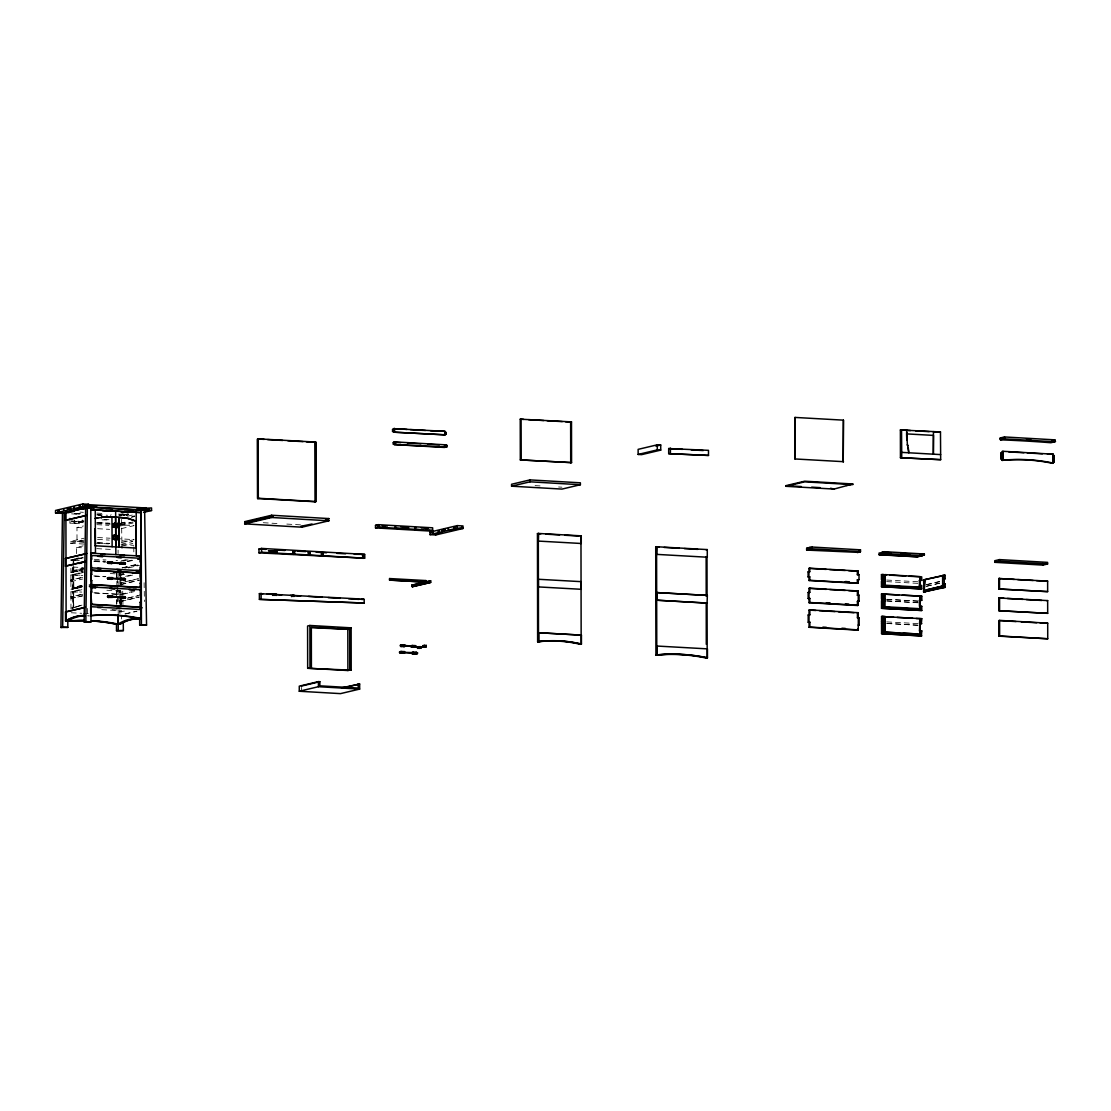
<?xml version="1.0" encoding="UTF-8"?>
<svg xmlns="http://www.w3.org/2000/svg" width="1111" height="1111" viewBox="0 0 1111 1111"><rect width="100%" height="100%" fill="white"/><g stroke="black" fill="none" stroke-linecap="round" stroke-linejoin="round"><path stroke-width="0.75" stroke-dasharray="5 3.75" d="M69.951 518.004L69.951 523.1L82.714 520.073M83.381 520.74L76.687 522.323L83.353 522.712M82.964 521.031L73.395 523.295L69.951 523.1M74.534 519.976L74.534 523.364L84.103 521.101M111.1 514.601L110.6 515.518M119.266 514.685L122.627 513.893M118.724 515.157L124.96 513.671M119.266 515.323L126.112 513.74M119.669 515.351L127.473 513.657M120.405 515.393L127.14 513.796M122.904 515.143L127.987 513.879M123.613 515.087L128.57 513.921M123.779 515.393L130.501 513.796M83.88 541.89L77.006 541.501L76.978 527.489L83.367 525.975M127.487 516.198L135.5 514.296M131.709 516.879L134.903 516.115L133.473 516.032M131.265 517.323L134.445 516.559M120.071 523.35L128.445 521.365M120.335 523.517L128.584 521.559M120.557 524.614L130.126 522.337M120.099 525.059L132.862 522.031M120.349 526.017L133.112 522.989M121.293 528.642L134.056 525.614L120.321 524.823M84.144 544.071L70.715 543.293L70.701 541.39L84.103 538.21M77.006 541.501L83.394 539.988M70.715 543.293L84.103 540.113M76.451 553.625L76.437 547.445L83.144 545.862M121.307 542.64L134.084 539.613L120.335 538.821M121.099 544.293L132.82 541.515L121.043 540.765M121.099 546.209L132.82 543.432M74.09 559.055L82.464 557.055M82.547 557.528L70.882 560.305L73.034 560.263M83.45 557.791L73.757 560.083L73.757 564.582M70.896 568.332L70.91 572.401L72.479 572.484L73.048 571.401L71.896 570.86L83.436 568.124M83.464 568.29L73.77 570.582L73.757 566.082M71.909 571.498L83.436 568.763M73.048 572.346L73.201 571.193L83.464 568.929M70.91 572.401L82.575 569.624M126.154 559.652L121.127 560.847L116.086 560.555M73.201 572.151L83.464 569.874M123.127 560.874L128.64 559.736M127.168 561.263L134.528 559.583M70.91 580.053L70.91 574.97L82.575 572.193M127.654 561.61L134.334 560.027M70.923 581.65L70.937 589.288L72.507 589.372L72.479 574.887L83.519 575.317M83.478 572.457L73.784 574.748L73.798 587.483L81.881 585.566M70.771 580.053L71.493 581.678L70.771 580.053L82.311 577.317M122.016 567.874L137.903 564.11M82.617 577.456L71.34 580.081L71.354 581.678M122.585 567.915L139.278 563.999M124.779 568.124L137.986 564.999M70.771 581.636L82.617 579.039M128.376 567.957L139.5 565.318M119.432 573.609L120.585 573.512L120.585 575.095L119.432 575.206L120.016 574.109M123.71 573.401L119.432 574.248M123.96 574.123L120.724 574.887L120.724 573.943M120.585 575.095L121.307 574.929M124.349 574.498L119.432 575.206M72.507 589.372L73.076 588.288L71.937 587.747L81.895 585.386M71.937 588.386L81.895 586.025M73.229 588.08L81.881 586.205M70.937 589.288L82.603 586.511M125.585 576.317L132.042 574.776M81.881 587.15L73.076 589.247M127.682 576.276L132.681 575.095M70.951 596.926L70.937 591.83L82.603 589.066M81.936 605.12L71.965 608.12L73.118 608.023L72.521 591.76L81.825 592.08M81.881 589.705L73.812 591.621L73.257 607.175M120.446 582.928L121.168 584.553L120.446 582.928L137.931 578.775M120.599 582.928L139.306 578.664M120.46 584.511L139.528 579.984M121.03 584.539L139.306 580.248M70.798 596.913L71.521 598.551L70.798 596.913L82.339 594.177M82.645 594.316L71.382 596.954L71.382 598.537M70.798 598.51L82.353 595.774M82.645 595.913L70.951 598.51L70.965 609.022M119.46 591.135L119.46 592.094L120.766 591.788M120.766 594.329L132.07 591.649M122.71 594.329L134.375 591.566M70.937 591.83L73.09 591.788L73.118 607.384L71.965 607.481M75.451 606.828L81.908 605.287M71.965 608.12L79.728 606.273M128.432 597.899L137.958 595.635M127.223 598.232L139.333 595.524M120.474 599.787L120.488 601.384L138.764 597.079M121.057 601.412L139.333 597.121M119.502 610.869L119.502 611.828L120.655 611.717L121.363 610.592L121.446 619.021M124.404 611.119L119.502 611.828M124.863 613.952L136.417 611.203M125.432 613.98L136.986 611.244M926.143 584.678L940.448 581.289M926.727 584.719L939.434 581.706M926.157 586.275L940.462 582.886M926.727 586.302L939.434 583.289M535.085 485.632L541.807 486.021M558.597 486.993L561.958 487.187M118.544 514.087L124.265 514.421L124.279 516.962M127.793 514.421L127.793 515.365M79.978 512.115L83.353 512.31M96.824 513.101L105.253 513.588M263.238 522.712L278.389 523.587M286.819 524.073L301.97 524.947M75.604 513.421L82.311 513.81M97.435 514.685L107.517 515.254M74.729 513.615L79.77 513.907M96.574 514.879L103.295 515.268M74.451 513.685L79.492 513.976M97.962 515.046L101.323 515.24M71.562 513.865L79.992 514.351M103.99 519.42L109.142 519.712M102.018 519.865L110.045 520.115M71.396 521.059L83.144 521.739M96.588 522.517L110.031 523.295M71.104 521.128L82.853 521.809M97.976 522.684L109.739 523.364M96.699 523.475L110.045 524.253M74.534 523.364L83.131 523.864M96.865 524.656L108.892 525.35M76.978 527.489L83.853 527.892M97.601 528.683L109.628 529.378M886.661 580.039L917.978 581.761M886.661 581.622L917.992 583.358M97.532 537.502L110.031 538.224M97.532 539.404L109.295 540.085M97.629 542.682L109.656 543.376M70.701 541.39L84.144 542.168M97.587 542.946L109.336 543.626M94.866 543.071L110.1 543.959M121.96 544.64L133.806 545.32M76.437 547.445L83.214 547.834M96.754 548.626L110.308 549.403M886.981 599.301L918.019 601.093M886.689 599.371L917.728 601.162M886.981 600.884L919.741 602.787M886.689 600.954L917.728 602.745M76.465 558.264L83.228 558.652M94.254 559.291L106.003 559.972M72.854 559.416L79.853 559.736M94.685 560.68L105.045 561.194M70.743 559.847L79.131 560.333M93.796 561.249L106.017 561.888M79.325 560.624L72.465 560.222L73.173 560.055L73.187 566.054M94.796 561.513L105.101 562.11M72.868 567.054L83.228 567.568M83.506 571.151L73.201 570.554L73.187 567.554M72.479 570.721L82.783 571.318M71.896 570.86L73.048 570.762L73.048 567.763M72.479 571.36L82.783 571.957M110.281 573.54L120.585 574.137M93.824 575.915L105.851 576.609M72.479 574.887L82.797 575.484M94.824 576.178L105.128 576.776M886.731 621.882L918.061 623.604M70.91 574.97L73.062 574.915L73.076 587.65L71.937 587.747M887.022 623.41L918.061 625.201M886.731 623.465L917.769 625.271M73.229 587.441L81.811 587.941M72.507 587.622L81.103 588.108M117.169 590.205L120.613 590.399M72.507 588.247L81.103 588.747M106.864 590.233L120.613 591.038M119.46 592.094L121.043 592.177M93.852 592.774L121.335 594.357M72.521 591.76L81.103 592.246M94.852 593.038L117.183 594.329M120.488 601.384L121.196 601.426M112.058 609.633L118.933 610.022M73.84 607.842L73.229 591.58M101.754 609.675L118.933 610.661M71.257 612.772L81.631 613.286M83.311 613.383L88.352 613.675M144.111 582.72L144.222 589.566M144.249 591.288L144.43 601.551M121.516 519.365L122.002 548.459M122.724 591.233L122.835 598.079M122.863 599.787L122.946 604.926M120.682 572.818L120.793 579.664M120.821 581.372L120.877 584.803M120.988 591.649L121.113 598.496M121.141 600.204L121.196 603.62M301.428 687.445L301.428 690.209M133.806 546.876L133.82 553.056M126.932 515.573L126.793 514.615L126.793 515.573M121.321 582.275L121.321 585.455M121.349 599.565L121.363 608.217M121.196 599.829L121.057 604.412M120.738 582.233L120.752 585.414M120.78 599.523L120.641 604.926M120.641 610.758L120.655 611.717M120.002 573.637L119.849 579.386M119.863 581.095L119.863 584.539M119.877 591.399L119.891 598.274M120.057 599.704L120.057 604.898M119.905 610.3L119.919 613.73M119.474 599.829L119.488 603.301M118.085 550.084L118.085 553.528M118.127 573.026L118.141 579.956M118.141 581.692L118.169 594.746M118.169 596.454L118.183 604.259M118.197 610.189L118.197 614.675M117.697 577.664L117.71 584.539M117.71 586.261L117.738 594.843M117.738 596.565L117.752 603.426M116.836 572.72L116.836 579.595M116.849 581.303L116.849 588.177M116.863 589.899L116.877 598.482M116.877 600.204L116.877 603.634M116.405 573.429L116.405 580.373M116.433 590.788L116.447 597.732M116.447 599.468L116.447 604.676M87.533 608.411L87.547 615.827L89.269 615.938A149.18 66.563 -86.7 0 0 87.491 615.772M73.77 571.221L73.77 572.179M73.798 588.122L73.798 589.066M73.201 574.72L73.229 589.038M72.479 567.721L72.479 572.484"/><path stroke-width="1.5" d="M67.813 620.438L67.827 627.382L60.952 627.493L62.466 513.046M60.952 627.493L62.674 627.09L64.202 512.629M82.478 509.31L90.81 507.324L91.005 621.882L89.283 622.299L84.13 621.993L85.644 507.546L94.116 508.033M84.13 621.993L85.853 621.591L87.366 507.13L144.638 510.435L146.555 625.104L139.667 625.215L139.667 618.271M101.809 517.379L94.977 518.462L97.643 518.184M101.407 517.879L102.17 516.99A178.69 158.512 76.7 0 1 111.281 516.934L117.919 517.268M420.986 646.658C417.208 648.671 422.791 646.366 417.611 646.908L417.611 648.338L420.986 648.088L420.986 646.658L417.611 646.908M416.083 652.824L416.083 653.49M426.249 645.408C422.486 647.421 428.068 645.116 422.874 645.658L422.888 647.088L426.249 646.838L426.249 645.408L422.874 645.658M107.656 596.954L107.656 596.024L107.545 596.982L125.571 597.482L107.656 596.024M125.376 578.762L125.321 579.706L125.376 578.762L107.364 578.137L125.321 579.706M400.432 645.144L400.432 646.06L416.167 646.435L400.488 645.116L400.543 646.046M417.486 652.74L399.418 652.213L417.389 653.657L417.389 652.712L417.389 653.657M125.349 562.971L125.293 563.93L125.349 562.971L107.323 562.472L120.46 563.652M125.418 597.051L125.362 598.01M399.627 652.643L399.682 651.685M416 646.005L415.945 646.963M418.264 647.185L418.264 648.144M113.947 523.809L114.877 523.809M114.905 535.474L113.975 535.446L114.891 535.446M118.113 535.613L118.488 535.683M63.827 509.227L63.827 510.185M73.826 506.866L73.979 507.824L74.409 506.741M438.276 530.877L438.414 531.836L438.414 530.891M448.275 528.503L448.427 529.461L448.427 528.517M257.53 439.012L257.627 498.52L257.53 439.012L264.265 439.4M258.169 438.859L258.28 498.367L258.169 438.859L315.802 442.081L315.899 501.589L314.399 501.616M314.788 442.331L315.246 501.741L257.627 498.52M315.802 442.081L315.538 501.672M393.558 428.652L444.969 431.332L444.969 434.832L393.572 432.165L393.558 428.652L407.001 429.429M392.558 429.513L394.433 429.401L393.711 431.485L392.558 431.415L392.558 429.513L393.711 429.582L393.711 431.485M88.561 505.422L88.547 504.297L82.825 503.977L55.55 510.449L55.55 512.99L61.286 513.324L88.561 506.852L88.561 506.06L84.2 506.755M57.925 510.629L58.939 510.435L57.925 511.588M67.604 508.338L70.632 507.658L70.632 508.616L67.604 509.296L67.604 508.338L67.604 509.296M79.298 505.561L80.311 505.366L80.311 506.324L79.298 506.519L79.45 505.574M392.558 431.415L394.433 431.318M85.339 505.061L88.547 504.297M84.978 505.338L89.144 505.477M393.572 432.165L444.969 434.832M55.55 512.99L82.825 506.519L151.554 510.491L151.54 507.949L142.611 508.38M87.408 505.991L96.504 505.894L96.504 506.699L84.978 506.13L88.227 506.324M85.005 506.894L88.561 506.06M74.381 509.755L81.103 508.158M85.728 515.671L65.355 520.337L65.341 512.699L86.783 507.602M65.341 512.699L87.366 507.644M67.632 512.824L74.229 511.268M90.38 507.755L88.366 507.894M95.24 510.06L95.463 553.306L90.88 553.042M65.355 520.337L86.797 515.24M393.308 442.47L395.308 442.331L394.447 444.122L393.308 444.053L393.308 442.47L395.599 441.942L445.997 444.858L445.997 447.108M444.969 431.332L430.512 430.79M393.308 444.053L395.322 443.914M445.997 447.08L394.016 444.553L444.414 447.455L446.858 446.9L446.858 445.303L444.844 445.442L446.858 445.303M445.969 432.387L445.247 434.47L444.108 434.401L445.969 434.29L445.969 432.387L444.817 432.318M445.247 434.47L445.969 434.29M137.222 508.407L146.971 508.796L145.819 510.157M137.222 509.199L145.638 509.407L145.638 510.199M520.24 419.18L571.498 421.888L571.568 462.62L520.309 459.912L520.24 419.18L523.6 419.375M111.933 517.046L112.128 546.709M148.541 509.019L148.541 509.81M102.018 517.046A178.69 158.512 76.7 0 1 110.989 517.004L115.794 517.129M136.195 512.421L136.264 555.708L140.986 555.931L140.916 512.657L90.81 509.755M143.527 512.393L151.554 510.491M113.169 527.253L115.391 527.114L113.169 527.253L113.169 523.934L115.391 523.781M444.414 445.233L445.997 444.858M116.738 524.142L118.96 523.989L116.738 524.142L116.752 527.461L118.974 527.308L116.752 527.461M444.844 447.039L446.858 446.9M129.001 518.629C141.68 522.712 134.153 521.184 128.862 518.601M565.596 421.805L571.498 421.888M259.127 498.506L257.988 498.436M113.183 535.571L115.405 535.419L113.183 535.571L113.183 538.891L115.419 538.752L113.183 538.891M116.766 535.78L118.988 535.627L116.766 535.78L116.766 539.099L118.988 538.96L116.766 539.099M94.99 528.711L95.31 545.695M85.797 561.486L65.438 566.152L65.424 558.514L86.866 553.431M85.797 553.861L65.424 558.514M115.85 546.89L115.516 517.157M271.626 515.254L244.712 521.642L245.85 522.503L272.764 516.115L244.712 523.073L244.712 523.864L301.984 527.183L328.898 520.795L327.745 519.295L328.884 518.573L271.626 515.254L271.626 516.046L244.712 522.434M244.712 523.073L272.778 516.754M65.438 566.152L85.228 561.458M244.712 523.864L271.626 517.49L328.898 520.795M78.839 563.513L82.283 562.652M520.309 459.912L571.568 462.62M108.073 561.916L112.447 561.902L112.447 563.333L111.517 563.555L108.073 563.346L108.073 561.916L112.447 561.902M108.073 563.346L109.017 563.124L109.017 561.694M139.555 556.472L141.139 556.097L90.741 553.181L90.741 555.417L141.139 558.333L137.667 559.25M139.986 556.694L140.847 556.486M121.043 562.388L120.099 562.61L120.099 564.055L124.474 564.027L124.474 562.597L121.043 562.388L121.043 563.832L120.099 564.055M123.543 562.819L124.474 562.597M325.523 519.365L328.884 518.573M300.831 526.322L312.066 523.989M325.523 520.795L328.898 520.004M657.281 444.817L638.131 449.358L638.145 454.441L641.575 454.649L660.726 450.108L660.712 445.011L657.281 444.817L657.281 449.899L638.145 454.441M655.934 446.15L660.712 445.011M108.1 577.706L112.475 577.678L112.475 579.109L111.544 579.331L108.1 579.137L108.1 577.706L112.475 577.678M140.014 571.332L140.875 571.123M108.1 579.137L109.045 578.914L109.045 577.484M529.989 479.896L511.574 484.271L511.574 486.187L561.972 489.09L580.386 484.729L580.386 482.813L529.989 479.896L530.003 481.813L511.574 486.187M795.045 417.43L795.115 458.968L795.045 417.43L843.43 420.152L843.221 461.745L843.43 420.152M121.071 578.178L120.127 578.4L120.127 579.831L124.501 579.803L124.501 578.373L121.071 578.178L121.071 579.609L120.127 579.831M668.683 448.552L708.485 450.344L708.499 455.441L668.683 453.649L668.683 448.552L682.529 449.358M124.501 578.373L123.571 578.595L123.571 580.025M258.988 549.028L261.571 548.417L364.644 554.375L364.658 558.194L258.988 552.847L258.988 549.028L265.904 549.417M668.683 453.649L708.499 455.441M258.988 552.847L261.585 552.236L364.658 558.194M375.518 525.35L378.393 524.67L432.651 527.808L432.665 530.35L429.776 531.03L375.518 527.892L375.518 525.35L378.907 525.545M275.028 550.32L277.042 550.264L276.458 552.306L275.028 552.223L275.028 550.32L277.042 550.264M274.167 551.056L273.598 551.82L274.167 551.056L268.445 550.723L274.181 551.695M383.406 525.753L383.406 526.711L385.198 526.795L385.198 525.836M375.518 527.892L378.407 527.211L432.665 530.35M275.028 552.223L277.042 552.167M275.528 553.195L276.389 553.153L275.528 553.347M395.141 526.433L396.085 527.392L395.155 527.378M292.776 551.348L294.79 551.292L294.221 553.334L292.79 553.25L292.776 551.348L294.79 551.292M109.072 595.774L108.142 595.996L108.142 597.426L112.517 597.399L112.503 595.968L109.072 595.774L109.072 597.204L108.142 597.426M402.668 526.864L402.668 527.822L408.459 528.128L408.459 527.183L400.946 526.822M111.572 596.19L112.503 595.968M292.79 553.25L294.79 553.195M293.29 554.208L294.151 554.181L293.29 554.375M408.39 527.197L408.39 528.156M120.169 596.69L124.529 596.663L124.529 598.107L123.599 598.329L120.169 598.121L120.169 596.69L124.529 596.663M307.955 552.223L309.969 552.167L309.969 554.07L307.955 554.125M415.042 527.586L415.972 527.586L415.125 528.517M120.169 598.121L121.099 597.899L121.099 596.468M83.922 615.772A149.18 66.563 -86.7 0 0 67.827 621.021L65.535 620.882L65.521 611.98L85.311 607.286M84.228 607.703L65.521 611.98M308.469 555.097L309.316 555.056L308.469 555.25M321.121 552.986L323.134 552.931L323.134 554.833L321.135 554.889M427.652 528.308L427.652 529.267L425.93 529.169L425.93 528.211L425.999 529.142M321.635 555.847L322.496 555.819L321.635 556.014M429.999 532.086L457.274 525.614L462.995 525.947L462.995 527.058L461.857 526.989L463.009 528.489L435.734 534.96L429.999 534.627L429.999 532.086L432.859 532.252M432.373 532.28L433.387 532.086L432.373 533.224M442.053 529.975L445.08 529.308L445.08 530.266L442.053 530.933L442.053 529.975L442.053 530.933M453.746 527.211L454.76 527.003L453.746 528.156M429.999 534.627L457.274 528.156L463.009 528.489M434.582 534.099L442.15 532.641M450.163 530.739L463.009 527.697M139.292 607.342L140.222 607.12M139.639 607.703L141.222 607.328L90.824 604.426L90.838 606.648M364.644 554.375L354.256 554.306M362.353 555.361L364.366 555.306L364.366 557.222L362.367 557.278M900.382 429.971L940.475 431.943L940.67 459.676L900.438 457.732L900.382 429.971L910.548 430.554M362.866 558.389L363.158 558.333M906.687 430.04L906.618 434.943A178.69 158.512 76.7 0 0 906.826 439.984M906.604 433.887L933.476 435.401L933.365 454.288L933.462 431.582M117.766 615.452L117.78 624.035L116.627 624.313A207.507 184.079 76.7 0 0 91.435 620.952M141.083 609.592L141.097 618.508L140.236 618.716A207.771 184.315 76.7 0 0 91.241 615.675M259.377 593.635L364.186 599.19L364.2 603.009L259.391 599.371L259.377 593.635L262.821 593.843M940.475 431.943L934.254 431.929M267.112 593.83L273.139 594.093L273.139 595.371M116.488 623.771L116.502 630.715L123.377 630.59L123.238 622.035M139.667 625.215L146.555 625.104M273.139 594.093L272.848 595.44M273.848 594.343L276.139 594.232L276.139 595.496M275.278 594.427L276.139 594.232M123.377 630.59L116.502 630.715M259.391 599.371L364.2 603.009M538.488 632.728L581.428 635.131L581.442 644.047L580.303 644.311A149.18 132.348 76.7 0 0 537.627 641.852L537.446 533.655L538.599 533.377L538.321 541.085L581.275 543.487L581.261 535.849L538.307 533.447L538.502 641.644A149.18 132.348 76.7 0 1 581.164 644.116L580.97 535.919M293.901 596.524L293.887 595.26L292.457 595.177L291.596 596.649M293.026 595.454L293.887 595.26M901.577 452.371L940.67 454.593M308.497 596.44L319.51 597.121M389.6 578.553L389.6 580.136L389.6 578.553L425.957 580.567L425.971 582.15L389.6 580.136M900.438 457.732L940.67 459.676M785.908 485.66L804.697 481.202L852.804 483.979L834.014 489.076L785.908 486.299L789.352 485.854M785.908 486.299L804.697 481.841L852.804 484.618M580.109 536.127L581.261 535.849M1000.455 437.915L1004.483 436.956L1054.881 439.859L1054.881 441.775L1050.853 442.733A207.771 24.595 -0.1 0 0 1000.455 439.817L1000.455 437.915A207.771 24.595 -0.1 0 1 1003.414 438.026M999.886 438.345L1003.913 437.72M1000.455 439.817L1004.483 438.859L1054.881 441.775M425.957 580.567L425.68 582.22M411.987 585.108L430.693 580.845L430.693 582.428L412.556 586.733L411.987 585.108L412.556 586.733M414.209 584.747L422.444 582.789M425.749 582.011L430.693 580.845M411.987 586.705L430.693 582.428M361.172 599.398L363.478 599.273L362.603 599.482M846.54 485.465L852.804 483.979M1002.927 451.288L1002.066 451.497L1002.08 460.398A207.771 184.315 76.7 0 1 1052.478 463.315L1053.339 463.106L1053.325 454.205L1002.927 451.288L1002.941 460.204L1002.08 460.398M1001.205 452.635L1001.219 458.996L1001.205 452.635L1002.636 452.635L1002.65 458.996L1001.219 458.996M1052.186 440.498L1054.881 439.859M1002.636 452.635L1002.358 459.065M1051.423 441.317L1052.575 442.025L1055.45 441.345L1054.297 440.636L1055.45 441.345M309.9 625.465L307.594 626.007L307.664 668.322L351.201 670.169L351.132 627.84L309.9 625.465L309.969 667.78L307.664 668.322M656.768 646.033L707.443 648.866L707.457 657.781L706.318 658.059A207.507 184.079 76.7 0 0 655.921 655.143L655.726 546.945L656.879 546.668L656.601 554.375L707.29 557.222L707.276 549.584L656.587 546.737L656.782 654.934A207.507 184.079 76.7 0 1 707.179 657.851L707.082 602.898M1053.325 454.205L1047.423 454.121M1054.172 455.607L1053.908 462.037L1052.756 461.982L1054.186 461.968L1054.172 455.607L1052.742 455.607L1053.047 461.912M348.826 628.395L351.132 627.84M311.122 627.673L349.701 629.354L349.771 670.086L347.896 670.53L309.525 668.308L311.399 667.864L311.33 627.132L349.701 629.354M706.124 549.862L707.276 549.584M581.053 581.733L581.067 589.372M807.35 547.904L808.211 547.959L808.211 549.709L807.35 549.667L807.35 547.904L812.085 547.043L860.483 549.834L860.483 551.584L858.9 551.959L859.761 552.014L859.761 550.264L858.9 550.209L860.483 549.834M807.336 548.167L808.211 547.959M401.807 644.852L400.877 645.074L400.877 646.505L404.807 646.463L404.793 645.033L401.807 644.852L401.807 646.283L400.877 646.505M807.336 548.806L806.628 548.334L806.628 550.084L857.748 552.348M404.793 645.033L403.862 645.255L403.862 646.685M807.35 549.667L812.099 548.792L860.483 551.584M806.628 550.084L808.211 549.709M808.78 549.612L809.072 549.376M412.278 645.463L411.348 645.685L411.348 647.116L415.278 647.074L415.278 645.63L412.278 645.463L412.278 646.894L411.348 647.116M415.278 645.63L414.334 645.852L414.334 647.282M401.099 651.435L400.168 651.657L400.168 653.087L404.543 653.06L404.529 651.629L401.099 651.435L401.099 652.865L400.168 653.087M417.611 648.338L420.986 648.088M422.888 647.088L426.249 646.838M403.599 651.851L404.529 651.629M707.36 595.413L656.67 592.566L707.36 595.413L707.082 603.12L656.684 600.204L707.374 603.051M413.125 652.129L412.195 652.351L412.195 653.782L416.569 653.754L416.556 652.324L413.125 652.129L413.125 653.56L412.195 653.782M415.625 652.546L416.556 652.324M857.456 552.556L859.761 552.014M358.214 683.918L358.228 688.056L319.857 685.834L319.843 681.696L318.413 681.612L299.276 686.154L299.276 691.25L340.508 693.625L359.658 689.084L359.645 684.001L341.466 687.89M301.428 686.07L319.843 681.696M809.752 568.221L809.752 571.721L808.114 571.859L808.114 576.956L808.905 576.762L808.961 568.401L809.752 568.221L858.136 571.012L858.15 574.512L857.359 574.706L857.345 571.207L858.136 571.012M886.717 552.722L879.093 553L879.093 554.75L880.676 554.722M881.537 552.417L884.564 551.709L924.366 554L924.366 554.958L922.783 555.333L920.922 555.222L920.922 554.278L924.366 554M299.276 691.25L318.426 686.709L359.658 689.084M879.093 554.75L887.147 552.972L882.398 554.097M879.815 554.583L887.147 552.972M809.752 571.721L808.114 571.859M879.523 554.014L881.676 554.903L882.106 554.167L887.439 554.389M808.975 576.998L809.766 576.817L809.78 580.317L808.989 580.497L808.975 576.998L808.114 576.956M342.105 688.167L359.645 684.001M537.627 641.852L538.779 641.575A149.18 132.348 76.7 0 1 581.442 644.047M920.2 554.445L920.922 554.278M581.428 635.131L540.182 632.826M920.922 555.222L924.366 554.958M882.398 554.736L917.755 556.778L917.033 556.153M917.755 556.778L922.505 555.653L922.505 554.847M808.989 580.497L857.373 583.303L857.359 579.803L859.011 579.664L859.011 574.568L857.359 574.706M809.794 588.191L809.808 592.33L808.155 592.469L808.169 598.51L808.961 598.315L809.002 588.372L809.794 588.191L858.192 590.983L858.192 595.121L857.4 595.315L857.4 591.177L858.192 590.983M857.359 579.803L859.011 579.664M885.217 579.873L881.481 579.734L881.467 574.651L883.412 574.526L883.134 585.094L883.412 574.526M809.808 592.33L808.155 592.469M884.842 574.609L884.578 585.178L920.227 587.15L920.2 576.651L884.842 574.609L884.856 585.108M857.373 583.303L858.164 583.108L858.15 579.609M809.03 598.565L809.822 598.371L809.822 602.509L809.03 602.69L809.03 598.565L808.169 598.51M885.217 581.456L881.481 581.331L881.495 586.733L921.727 588.941L921.713 585.428L919.422 585.428L919.422 580.331L921.713 580.345L921.699 576.845L909.159 576.248M883.426 585.025L881.995 585.025L883.426 585.664L883.148 586.677L883.426 585.664M920.2 576.651L919.852 580.234M919.422 585.428L919.866 588.83L920.227 587.788L884.856 585.747L884.578 586.761L881.495 586.733M884.578 586.761L921.727 588.941M999.483 559.597L994.734 560.722L994.748 562.319L1042.84 565.096L1047.59 563.971L1047.59 562.374L999.483 559.597L999.497 561.194L994.748 562.319M857.4 595.315L859.053 595.177L859.067 601.218L857.414 601.357L857.428 605.495L809.03 602.69M921.713 580.345L919.422 580.331M923.547 579.914L925.421 579.636L924.144 590.441L923.547 579.914L945.128 575.262L945.142 578.762L944.197 578.984L943.336 578.928L943.336 575.429L945.128 575.262M924.838 579.609L943.336 575.429M809.836 609.911L809.85 614.841L808.197 614.98L808.211 622.299L809.002 622.104L809.044 610.092L809.836 609.911L858.234 612.703L858.234 617.633L857.442 617.827L857.442 612.897L858.234 612.703M943.336 578.928L945.142 578.762M885.259 599.204L881.509 599.065L881.509 593.982L921.741 596.176L921.741 600.315L919.45 600.301L919.464 606.356L921.755 606.356L921.769 610.495L881.537 608.3L881.523 600.662L885.259 600.787M857.414 601.357L859.067 601.218M920.227 587.788L909.826 587.275M809.85 614.841L808.197 614.98M942.642 587.483L943.35 587.525L943.35 584.025L945.142 583.844L945.155 587.344L923.574 591.996L923.574 591.052L942.642 586.525L942.642 587.483L923.574 591.996M945.142 583.844L943.35 584.025M857.428 605.495L858.22 605.301L858.206 601.162M923.56 590.413L924.713 590.302M927.046 589.76L943.211 585.914L925.435 590.135M655.921 655.143L657.073 654.865A207.507 184.079 76.7 0 1 707.457 657.781M943.35 587.525L945.155 587.344M809.072 622.341L809.863 622.16L809.863 627.09L809.072 627.284L809.072 622.341L808.211 622.299M902.271 595.177L921.741 596.176M998.803 578.512L1047.631 581.122L1047.645 591.621L998.817 589.011L998.803 578.512L1014.26 579.414M883.176 606.648L883.439 593.857L883.176 608.245L883.467 607.217L882.037 607.217L882.301 593.788M882.037 607.217L883.467 607.217M921.755 606.356L919.894 606.245L919.908 610.383L920.255 609.342L884.606 607.37L893.036 607.856M881.537 608.3L921.769 610.495M919.45 600.301L921.741 600.315M858.303 617.869L859.095 617.688L859.109 625.007L858.317 625.187L858.303 617.869L857.442 617.827M885.286 621.716L881.551 621.577L881.551 616.494L921.783 618.688L921.352 623.729M998.817 589.011L1047.645 591.621M919.977 608.772L920.241 595.982L919.88 600.204M1047.631 581.122L1036.591 580.692M881.551 621.577L881.578 633.673L921.38 635.978L921.797 630.937L919.505 630.937L919.783 623.702M809.072 627.284L857.47 630.076L858.261 629.881L858.247 624.951L859.109 625.007M998.831 597.982L1047.659 600.593L1047.687 613.328L998.858 610.717L998.831 597.982L1003.983 598.287M921.783 618.688L916.158 618.494M883.509 631.965L882.078 631.965L883.509 632.603L883.231 633.617L883.481 616.369L883.217 632.034M921.783 623.618L919.491 623.771L919.922 618.577L920.311 634.089L884.648 632.117L896.438 632.798M881.578 633.673L921.811 635.867M998.858 610.717L1047.687 613.328M1046.937 600.773L1047.659 600.593M921.797 630.937L919.505 630.937M920.019 634.798L919.95 635.77L919.936 630.826M999.594 620.396L998.872 620.563L998.9 636.159L1047.729 638.769L1047.701 623.174L999.594 620.396L999.622 635.992L998.9 636.159M1047.701 623.174L1040.104 622.952M117.738 523.975C119.196 523.684 116.641 524.823 117.683 527.239M114.572 522.767L114.447 522.767M117.849 527.294L118.099 527.294M114.6 539.946L114.475 539.96M118.099 522.864L117.905 522.975M114.419 538.738L114.544 538.738M118.058 540.154L117.933 540.154M114.516 527.086L114.1 527.197M145.097 508.713L149.11 508.88M145.097 509.505L149.11 509.671M145.388 509.63L140.319 509.38M107.489 562.902L107.656 561.985M107.573 577.72L107.517 578.678M278.042 550.084L284.971 550.473M297.095 551.139L305.761 551.611M316.149 552.195L326.537 552.764M336.939 553.347L345.604 553.82M915.631 430.846L929.171 431.637M999.886 438.984L1001.025 438.414M528.642 419.666L543.751 420.541M547.112 420.736L562.235 421.611M1008.774 451.885L1023.898 452.76M1027.258 452.955L1042.382 453.83M1001.511 458.926L1002.65 458.996M410.362 429.624L425.471 430.499M691.181 449.858L703.291 450.552M657.281 449.899L660.726 450.108M795.115 458.968L843.513 461.676M394.016 442.317L400.738 442.706M407.459 443.095L420.888 443.872M427.61 444.261L439.373 444.942M267.626 439.595L282.791 440.47M287.846 440.761L302.997 441.636M306.372 441.845L315.149 442.234M792.782 486.062L801.378 486.549M811.683 487.146L820.265 487.646M830.584 488.243L834.014 489.076M530.003 481.813L580.386 484.729M258.641 498.284L315.899 501.589M271.626 516.046L272.764 516.115M454.76 527.003L454.76 527.961M882.259 552.25L890.883 552.75M901.229 553.347L909.853 553.847M902.243 553.625L905.687 553.82M881.537 553.056L884.995 553.264M885.717 553.528L884.564 553.459L884.564 551.709M887.147 553.611L922.505 555.653M105.878 508.713L112.6 509.102M124.349 509.782L132.751 510.268M537.446 533.655L540.863 533.849M545.973 534.155L559.625 534.933M564.749 535.238L578.4 536.016M895.577 554.944L905.965 555.458M914.103 556.014L918.894 556.264L920.477 555.889L920.477 554.931M999.497 561.194L1047.59 563.971M382.295 525.739L387.392 526.031M421.291 527.989L427.721 528.294M445.08 529.308L445.08 530.266M881.676 554.903L917.464 556.847M141.055 512.504L90.671 509.588L90.658 507.366M102.518 510.741L107.836 511.129M121.002 511.81L126.293 512.199M438.845 530.752L438.859 531.711M377.212 527.197L382.309 527.489M395.863 528.28L400.96 528.572M414.514 529.35L421.305 529.753M58.939 511.393L58.786 510.435M655.726 546.945L659.087 547.14M664.128 547.431L679.252 548.306M684.293 548.598L697.722 549.376M113.169 523.934L114.447 524.003M1017.704 579.609L1033.161 580.497M808.961 568.401L826.237 569.401M829.695 569.61L845.249 570.499M848.707 570.707L857.345 571.207M881.467 574.651L886.661 574.942M890.119 575.151L905.701 576.04M858.15 574.512L859.011 574.568M808.905 576.762L809.766 576.817M845.554 581.581L849.012 581.775M845.277 581.636L848.735 581.845M809.78 580.317L858.164 583.108M309.969 552.167L308.539 552.084L308.539 553.986L309.969 554.07M323.134 552.931L321.704 552.847L321.704 554.75L323.134 554.833M364.366 555.306L362.936 555.222L362.936 557.139L364.366 557.222M887.939 586.011L901.41 586.789M924.866 591.691L925.435 590.774L924.713 591.899M95.018 545.765L136.25 548.07L135.917 520.837M1007.427 598.482L1022.884 599.371M1026.328 599.579L1041.785 600.468M809.002 588.372L826.292 589.372M829.75 589.58L845.304 590.469M848.762 590.677L857.4 591.177M881.509 593.982L898.813 594.982M858.192 595.121L859.053 595.177M101.254 554.014L104.573 554.208M121.377 555.181L124.71 555.375M581.345 581.664L538.391 579.275L538.404 586.914L581.359 589.302M100.92 554.236L105.045 554.486M120.28 555.361L124.432 555.597M97.726 556.222L102.906 556.528M116.738 557.319L121.918 557.625M138.486 558.583L140.139 558.402L140 561.93L141 561.958L141 558.458M97.56 556.278L102.601 556.569M117.724 557.444L121.071 557.639M808.961 598.315L809.822 598.371M91.755 559.111L90.755 559.097L91.63 567.735M826.32 602.745L830.056 602.87M845.318 603.842L848.776 604.037M809.822 602.509L858.22 605.301M882.037 606.578L883.467 606.578M920.255 608.703L884.606 606.731L884.87 593.941M901.452 608.342L913.242 609.022M121.043 563.832L124.474 564.027M389.892 580.067L425.971 582.15M70.743 565.388L71.465 565.43M90.908 567.652L91.769 567.693M97.74 568.318L101.198 568.513M116.752 569.415L120.21 569.624M135.764 570.512L141.014 570.54L141.014 567.041L140.014 567.027L140.014 570.526M1000.594 620.674L1016.051 621.563M1021.203 621.854L1036.674 622.757M97.587 568.679L100.948 568.874M117.738 569.846L121.099 570.04M136.222 570.915L141.166 570.735L90.769 567.818L90.769 570.054L141.166 572.97M809.044 610.092L815.96 610.495M819.418 610.689L834.972 611.592M838.43 611.786L853.984 612.689M91.63 570.304L140.014 573.095L140.028 577.234L141.028 577.248L141.028 573.109M94.227 570.721L99.476 570.985M113.308 571.79L118.488 572.096M132.32 572.887L137.903 573.248M881.551 616.494L893.661 617.188M897.119 617.397L912.7 618.285M858.234 617.633L859.095 617.688M91.782 574.401L90.783 574.387L90.783 580.442L91.644 580.484M881.842 623.104L885.3 623.299M881.565 623.174L885.009 623.368M90.935 580.4L91.796 580.456L91.657 584.622M140.042 583.289L140.889 583.331L141.041 587.441L90.935 584.539M809.002 622.104L809.863 622.16M999.622 635.992L1047.729 638.769M269.695 594.232L281.722 594.927M290.304 595.427L300.609 596.024M328.106 597.607L340.133 598.301M348.715 598.801L359.02 599.398M141.194 587.608L90.796 584.692L90.796 586.914L141.194 589.83M822.904 627.118L826.362 627.326M841.916 628.215L845.36 628.423M89.366 585.011L90.505 585.08L90.505 586.664L89.366 586.608M94.254 585.358L97.615 585.553M114.405 586.525L117.766 586.719M132.889 587.594L136.25 587.788M809.863 627.09L858.261 629.881M903.174 633.187L916.644 633.964M920.311 634.728L884.939 632.687L884.939 633.631M90.866 587.358L96.046 587.663L90.894 587.386M109.878 588.455L115.058 588.761M128.89 589.552L134.07 589.858M111.058 588.552L114.419 588.747M129.529 589.622L134.57 589.913M90.949 592.024L91.81 592.066M140.194 594.871L141.055 594.913L141.055 589.983M140.069 602.218L141.069 602.231L141.083 607.161L90.977 604.273M99.323 605.384L102.684 605.578M117.808 606.439L121.168 606.634M141.222 609.564L90.685 606.675L90.699 615.591A207.771 184.315 76.7 0 1 141.097 618.508M116.711 608.439L120.057 608.634M97.657 607.509L101.004 607.703M319.621 626.701L328.203 627.201M338.522 627.798L347.104 628.284M141.375 618.952L139.667 618.841A149.18 66.563 -86.7 0 0 118.21 623.938L120.502 624.063A149.18 66.563 -86.7 0 1 140.18 618.813M85.853 621.591L91.005 621.882M401.807 646.283L404.807 646.463M412.278 646.894L415.278 647.074M62.674 627.09L67.827 627.382M401.099 652.865L404.543 653.06M413.125 653.56L416.569 653.754M309.969 667.78L311.399 667.864M349.771 670.086L351.201 670.169M117.78 517.309L120.182 517.448M908.09 445.511L907.145 444.942M907.659 445.539L908.798 452.871L908.229 447.455M907.687 445.386L907.437 444.872A178.69 158.512 76.7 0 1 906.909 434.873L906.854 432.36M1042.84 563.513L1042.84 565.096M1004.483 436.956L1004.483 438.859M999.525 578.345L999.539 588.844M999.553 597.815L999.581 610.55M944.267 575.206L944.281 578.706M944.197 578.984L944.294 587.302M942.614 575.387L942.642 585.886M924.13 579.775L924.144 591.871M922.783 554.375L922.783 555.333M921.311 596.274L921.311 600.412M901.535 429.693L901.729 457.426M884.856 585.747L884.87 586.691M884.898 607.3L884.898 608.259M884.912 616.452L884.939 632.048M884.592 594.01L884.606 608.328M884.634 616.522L884.662 633.701M882.259 574.456L882.287 584.955M882.287 585.594L882.287 586.552M882.328 607.148L882.328 608.106M882.342 616.299L882.37 631.895M882.37 632.534L882.37 633.492M881.773 579.664L881.773 581.261M881.801 598.996L881.801 600.593M858.261 595.357L858.275 601.412M857.47 629.118L857.47 630.076M812.085 547.043L812.099 548.792M810.502 547.417L810.516 549.167M809.655 547.362L809.655 549.112M706.999 556.528L707.068 596.024M706.138 556.736L706.207 596.232M706.221 603.092L706.29 644.311M670.405 448.136L670.419 453.232M656.962 592.496L656.976 600.134M657.059 645.963L657.073 654.865M570.637 422.097L570.707 462.829M538.766 632.659L538.779 641.575M521.101 418.972L521.17 459.704M457.274 525.614L457.274 528.156M445.705 445.247L445.705 446.83M435.72 534.169L435.734 534.96M430.11 580.803L430.124 582.4M429.776 530.239L429.776 531.03M424.735 645.769L424.749 647.199M424.388 645.297L424.388 646.727M419.472 647.019L419.486 648.449M419.125 646.546L419.125 647.977M395.599 441.942L395.599 444.164M394.572 428.415L394.572 431.915M394.169 442.261L394.169 443.858M393.28 429.346L393.28 431.249M378.393 524.67L378.407 527.211M363.797 555.444L363.797 557.361M347.826 629.798L347.896 670.53M322.565 553.07L322.565 554.972M318.413 681.612L318.426 686.709M309.386 552.306L309.386 554.208M301.97 526.378L301.984 527.183M294.207 551.431L294.221 553.334M293.36 551.209L293.36 553.111M292.457 595.177L292.457 596.44M276.458 550.403L276.458 552.306M275.597 550.181L275.611 552.084M274.709 594.149L274.709 595.413M271.626 516.684L271.626 517.49M261.571 548.417L261.585 552.236M261.113 593.232L261.127 598.954M145.819 507.616L145.819 508.727M145.638 508.769L145.638 507.977L88.366 504.658L88.38 505.463M141.194 510.241L141.403 624.799M140.764 510.657L140.764 512.254M140.861 561.985L140.861 567.082M140.889 577.289L140.042 587.413M140.93 602.273L140.194 589.927M140.208 602.19L140.083 607.148M137.736 508.282L137.736 509.074M123.599 596.885L123.599 598.329M118.197 614.675L118.224 630.298M117.697 535.558L117.71 538.877M115.641 511.241L115.863 554.528M114.1 523.712L114.1 527.031M114.114 535.349L114.127 538.668M111.517 562.124L111.517 563.555M111.544 577.901L111.544 579.331M91.741 555.611L91.616 559.139M91.769 570.276L91.63 574.443M91.796 587.136L91.671 592.107L90.81 592.052L91.685 604.356M88.38 506.102L88.38 506.894M85.547 505.199L85.547 505.991M82.825 503.977L82.825 506.519M74.27 506.727L74.27 507.685M73.979 506.866L73.979 507.824M65.91 512.726L66.105 620.924A149.18 66.563 -86.7 0 1 83.992 615.619M61.466 512.477L61.466 513.282M61.286 512.532L61.286 513.324M1026.508 439.164A207.771 24.595 -0.1 0 1 1030.702 439.414M1002.941 460.204A207.771 184.315 76.7 0 1 1053.339 463.106M67.396 621.132A207.507 184.079 76.7 0 1 84.158 620.396M92.588 620.674A207.507 184.079 76.7 0 1 117.78 624.035M66.521 621.327A207.507 184.079 76.7 0 1 83.283 620.605M91.713 620.882A207.507 184.079 76.7 0 1 116.919 624.243M67.632 621.271A207.507 184.079 76.7 0 1 83.006 620.674M120.238 517.462A178.69 158.512 76.7 0 1 129.209 518.545M119.946 517.532A178.69 158.512 76.7 0 1 128.918 518.601M65.535 620.882A149.18 66.563 -86.7 0 1 85.2 615.633M119.932 624.035A149.18 66.563 -86.7 0 1 139.597 618.785M108.475 562.416L108.475 562.416M108.503 578.192L108.503 578.192M108.545 596.496L108.545 596.496M111.919 562.61L111.919 562.61M111.947 578.4L111.947 578.4M111.975 596.69L112.003 596.565M120.502 563.11L120.502 563.11M120.53 578.887L120.53 578.887M120.571 597.19L120.571 597.19M123.946 563.305L123.946 563.305M123.974 579.095L123.974 579.095M124.001 597.385L124.029 597.274M400.571 652.157L400.571 652.157M401.279 645.574L401.279 645.574M404.001 652.351L404.001 652.351M404.265 645.755L404.265 645.755M411.75 646.185L411.764 646.06M412.598 652.851L412.598 652.851M414.736 646.352L414.764 646.227M417.347 647.63L418.125 648.046L417.347 647.63M423.11 646.269L423.902 646.671L423.11 646.269M425.11 645.783L425.902 646.199L425.11 645.783M117.599 538.974L118.488 539.002L117.599 538.974M119.099 517.407L119.002 547.154L119.099 517.407M140.93 607.717L140.069 607.925L142.083 607.786L140.93 607.717M320.801 596.815L319.94 597.01L322.246 596.885L320.801 596.815"/></g></svg>
